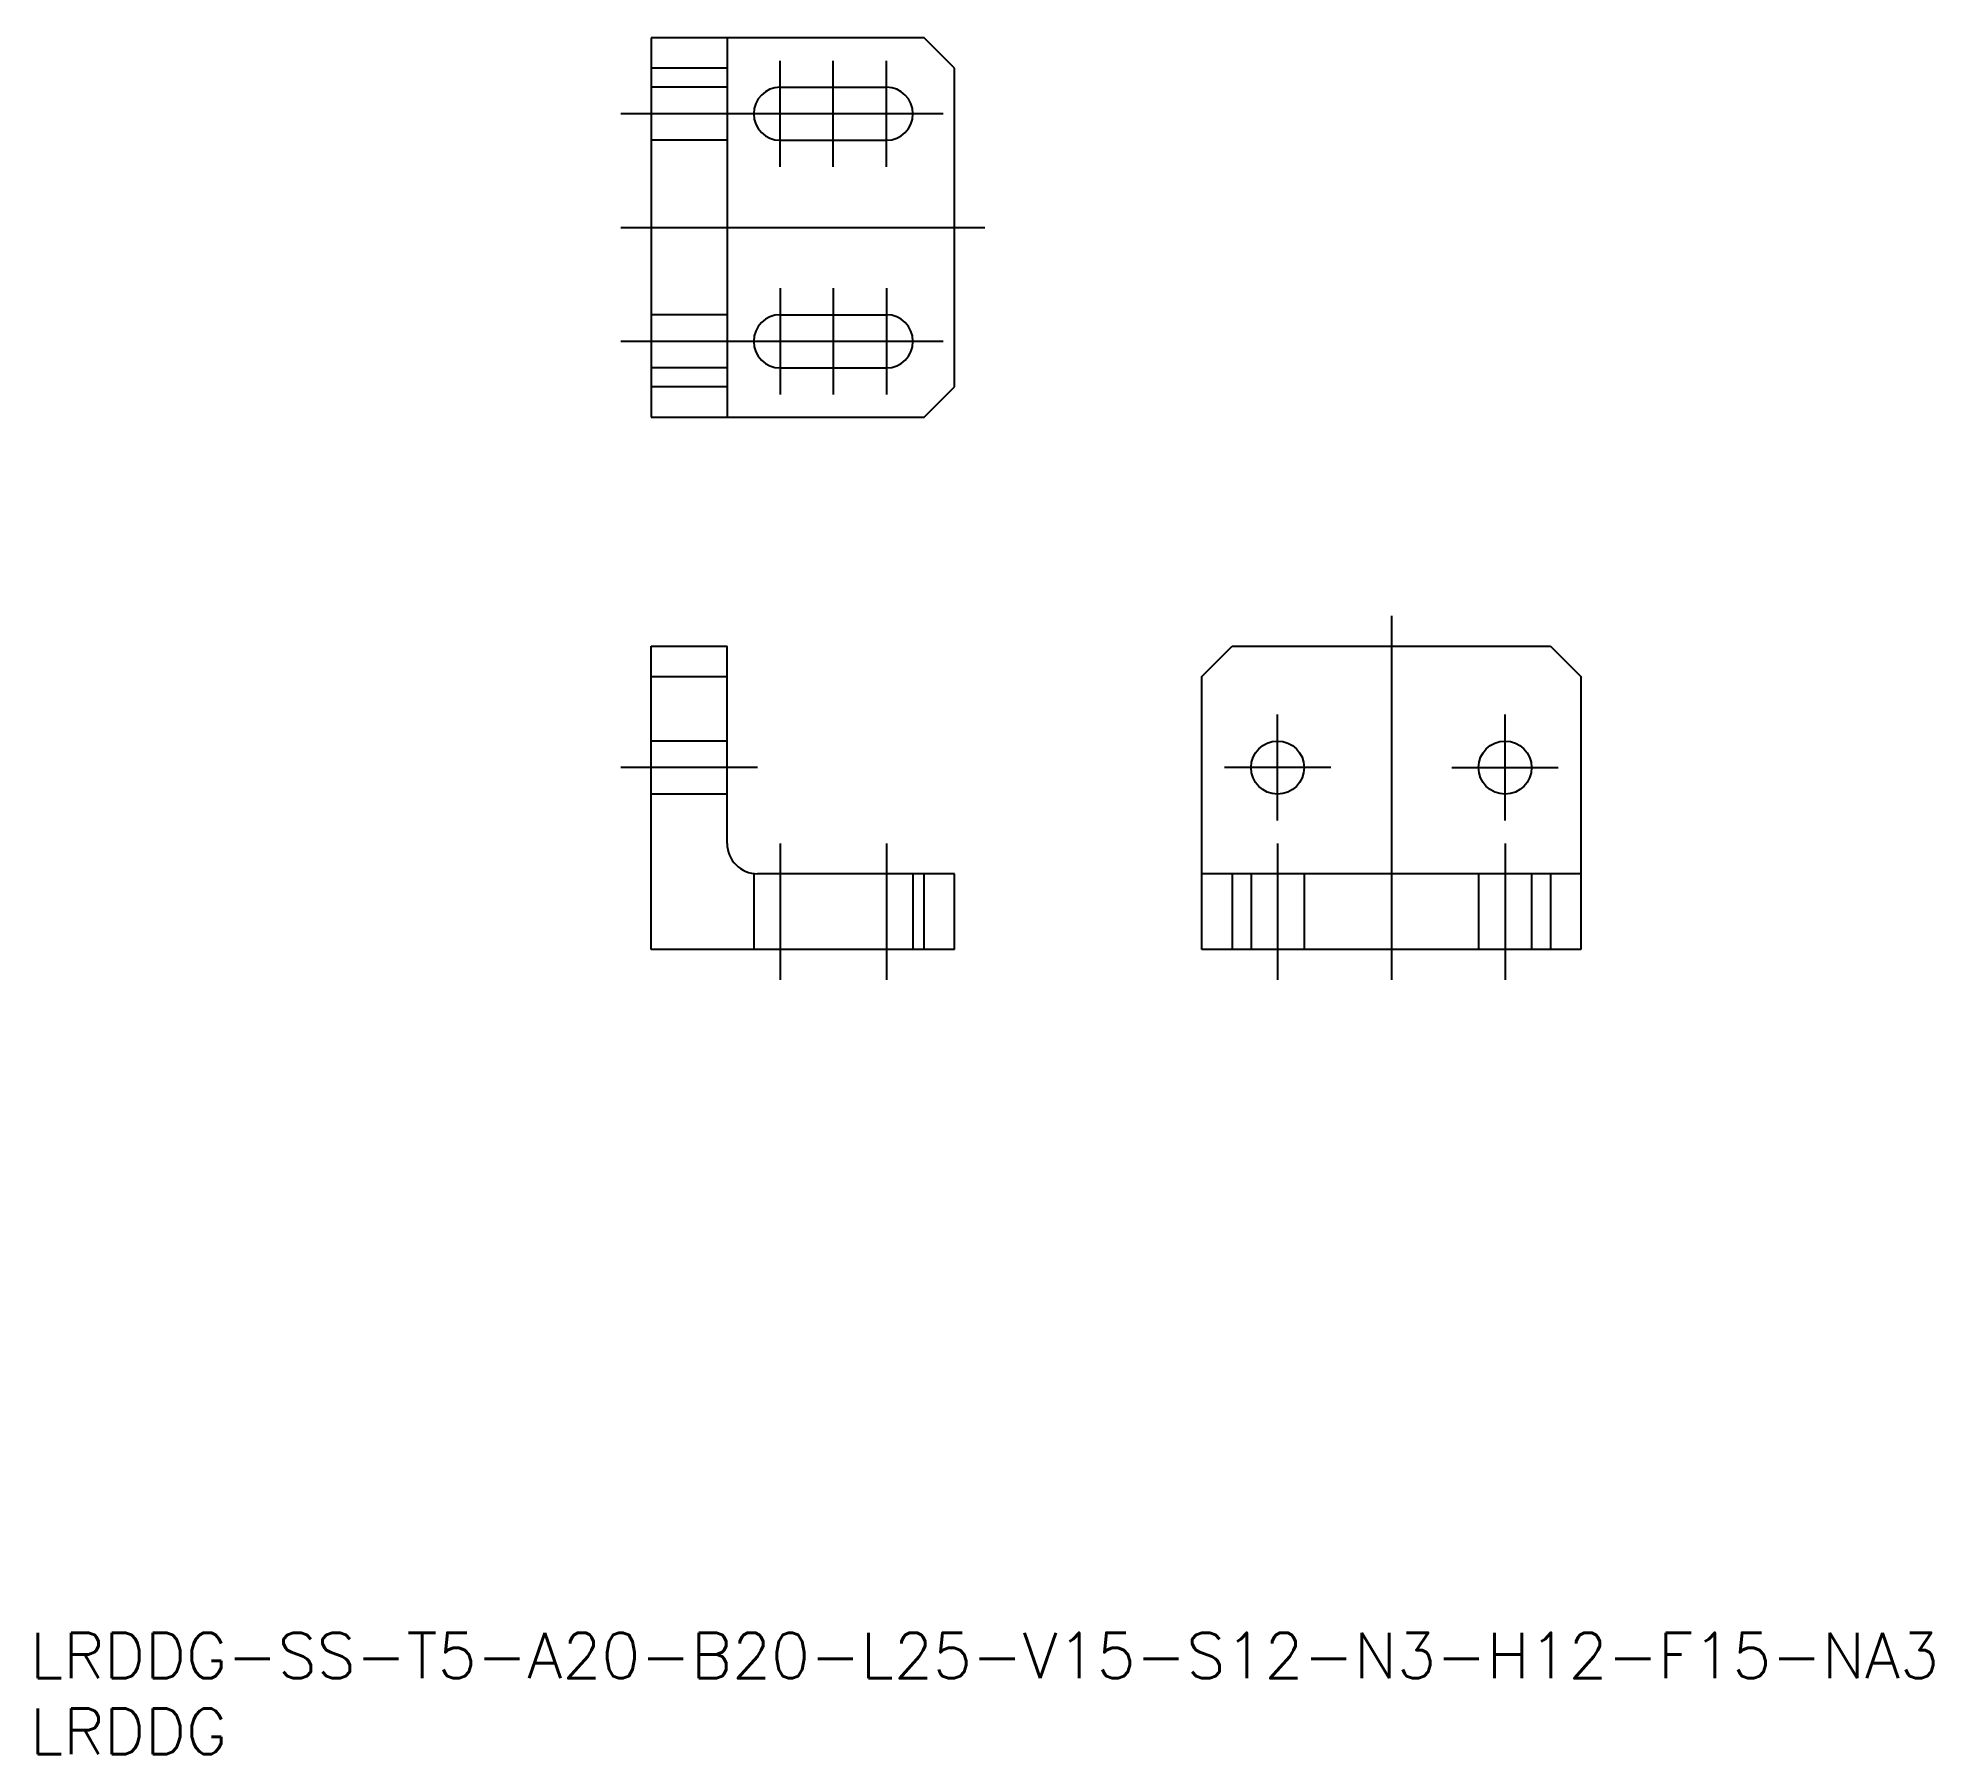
# Model space of a CAD drawing. Extents: x 1 to 125, y 0 to 113.
import ezdxf

# ---------------------------------------------------------------- set-up
doc = ezdxf.new("R2010")
doc.units = 0
doc.linetypes.add('CENTER', pattern=[50.8, 31.75, -6.35, 6.35, -6.35])
doc.linetypes.add('DASHED', pattern=[19.05, 12.7, -6.35])
doc.layers.get('0').update_dxf_attribs({"linetype": 'CONTINUOUS'})
doc.layers.add('CENTER', color=1, linetype='CENTER')
doc.styles.get("Standard").update_dxf_attribs({"font": 'txt.shx', "height": 3, "bigfont": 'bigfont.shx'})

# ---------------------------------------------------------------- blocks, each defined once
blk = doc.blocks.new('*U1')
at = {"color": 7, "linetype": 'CONTINUOUS'}
blk.add_text('LRDDG-SS-T5-A20-B20-L25-V15-S12-N3-H12-F15-NA3', height=3, dxfattribs=at).set_placement((0, 5))
blk = doc.blocks.new('*U2')
at = {"color": 7, "linetype": 'CONTINUOUS'}
blk.add_text('LRDDG', height=3, dxfattribs=at).set_placement((0, 0))

msp = doc.modelspace()

# ---------------------------------------------------------------- linework, layer by layer
at = {"color": 7, "linetype": 'CONTINUOUS'}
for p, q in [((58.964051, 113.120389), (40.964051, 113.120389)), ((40.964051, 113.120389), (40.964051, 88.120389)), ((45.964051, 113.120389), (45.964051, 88.120389)), ((60.964051, 111.120389), (58.964051, 113.120389)), ((45.964051, 111.120389), (40.964051, 111.120389)), ((60.964051, 90.120389), (60.964051, 111.120389)), ((49.464051, 109.870389), (56.464051, 109.870389)), ((49.464051, 106.370389), (56.464051, 106.370389)), ((49.464051, 94.870389), (56.464051, 94.870389)), ((49.464051, 91.370389), (56.464051, 91.370389)), ((45.964051, 90.120389), (40.964051, 90.120389)), ((58.964051, 88.120389), (60.964051, 90.120389)), ((40.964051, 88.120389), (58.964051, 88.120389)), ((40.964051, 53.026256), (40.964051, 73.026256)), ((40.964051, 73.026256), (45.964051, 73.026256)), ((45.964051, 60.026256), (45.964051, 73.026256)), ((77.26136, 71.026256), (79.26136, 73.026256)), ((79.26136, 73.026256), (100.26136, 73.026256)), ((100.26136, 73.026256), (102.26136, 71.026256)), ((40.964051, 71.026256), (45.964051, 71.026256)), ((77.26136, 53.026256), (77.26136, 71.026256)), ((102.26136, 71.026256), (102.26136, 53.026256)), ((60.964051, 58.026256), (47.964051, 58.026256)), ((58.964051, 53.026256), (58.964051, 58.026256)), ((60.964051, 53.026256), (60.964051, 58.026256)), ((102.26136, 58.026256), (77.26136, 58.026256)), ((79.26136, 58.026256), (79.26136, 53.026256)), ((100.26136, 58.026256), (100.26136, 53.026256)), ((60.964051, 53.026256), (40.964051, 53.026256)), ((102.26136, 53.026256), (77.26136, 53.026256))]:
    msp.add_line(p, q, dxfattribs=at)
at = {"color": 3, "linetype": 'DASHED'}
for p, q in [((45.964051, 109.870389), (40.964051, 109.870389)), ((45.964051, 106.370389), (40.964051, 106.370389)), ((45.964051, 94.870389), (40.964051, 94.870389)), ((45.964051, 91.370389), (40.964051, 91.370389)), ((45.964051, 66.776256), (40.964051, 66.776256)), ((45.964051, 63.276256), (40.964051, 63.276256)), ((47.714051, 58.041943), (47.714051, 53.026256)), ((58.214051, 58.026256), (58.214051, 53.026256)), ((80.51136, 58.026256), (80.51136, 53.026256)), ((84.01136, 58.026256), (84.01136, 53.026256)), ((95.51136, 58.026256), (95.51136, 53.026256)), ((99.01136, 58.026256), (99.01136, 53.026256))]:
    msp.add_line(p, q, dxfattribs=at)
at = {"color": 7, "linetype": 'CONTINUOUS'}
for centre in [(82.26136, 65.026256), (97.26136, 65.026256)]:
    msp.add_circle(centre, 1.75, dxfattribs=at)
for centre, radius, start, end in [((49.464051, 108.120389), 1.75, 90, 270), ((56.464051, 108.120389), 1.75, 270, 90), ((49.464051, 93.120389), 1.75, 90, 270), ((56.464051, 93.120389), 1.75, 270, 90), ((47.964051, 60.026256), 2, 180, 270)]:
    msp.add_arc(centre, radius, start, end, dxfattribs=at)
at = {"layer": 'CENTER', "color": 1, "linetype": 'CENTER'}
for p, q in [((49.464051, 104.620389), (49.464051, 111.620389)), ((52.964051, 104.620389), (52.964051, 111.620389)), ((56.464051, 104.620389), (56.464051, 111.620389)), ((60.214051, 108.120389), (38.964051, 108.120389)), ((38.964051, 100.620389), (62.964051, 100.620389)), ((49.464051, 96.620389), (49.464051, 89.620389)), ((52.964051, 96.620389), (52.964051, 89.620389)), ((56.464051, 96.620389), (56.464051, 89.620389)), ((60.214051, 93.120389), (38.964051, 93.120389)), ((89.76136, 75.026256), (89.76136, 51.026256)), ((82.26136, 61.526256), (82.26136, 68.526256)), ((97.26136, 61.526256), (97.26136, 68.526256)), ((47.964051, 65.026256), (38.964051, 65.026256)), ((85.76136, 65.026256), (78.76136, 65.026256)), ((93.76136, 65.026256), (100.76136, 65.026256)), ((49.464051, 60.026256), (49.464051, 51.026256)), ((56.464051, 60.026256), (56.464051, 51.026256)), ((82.26136, 60.026256), (82.26136, 51.026256)), ((97.26136, 60.026256), (97.26136, 51.026256))]:
    msp.add_line(p, q, dxfattribs=at)

# ---------------------------------------------------------------- block references
at = {"color": 7, "linetype": 'CONTINUOUS'}
for name in ['*U1', '*U2']:
    msp.add_blockref(name, (0, 0), dxfattribs=at)

doc.saveas('drawing.dxf')
